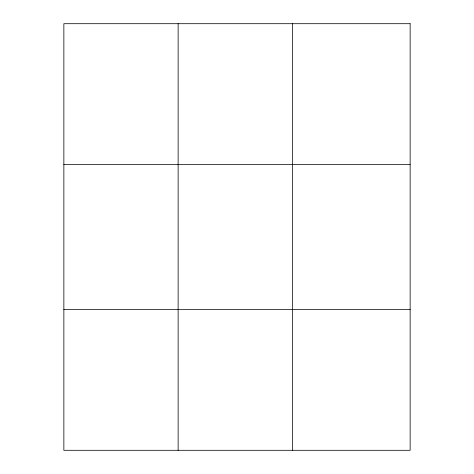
<?xml version="1.0" encoding="UTF-8"?>
<svg xmlns="http://www.w3.org/2000/svg" width="474" height="474" viewBox="0 0 474 474"><rect width="100%" height="100%" fill="white"/><g stroke="black" fill="none" stroke-linecap="round" stroke-linejoin="round"><path stroke-width="0.71" d="M178.129 23.7L178.129 450.3M292.411 23.7L292.411 450.3M63.854 164.478L410.146 164.478M63.854 309.522L410.146 309.522M410.146 23.7L410.146 450.3L63.854 450.3L63.854 23.7L410.146 23.7"/></g></svg>
